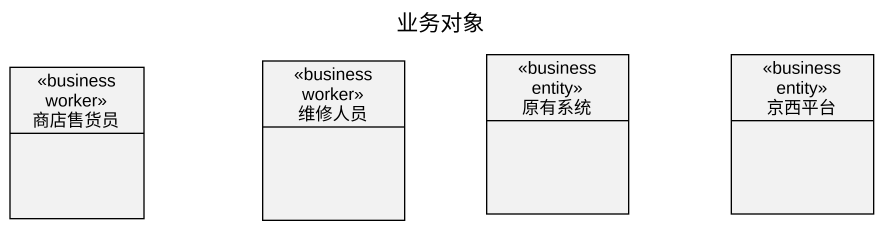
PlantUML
@startuml
title 业务对象
hide circle
hide empty members
class 商店售货员 <<business worker>>
class 维修人员 <<business worker>>
class 原有系统 <<business entity>>
class 京西平台 <<business entity>>
@enduml
